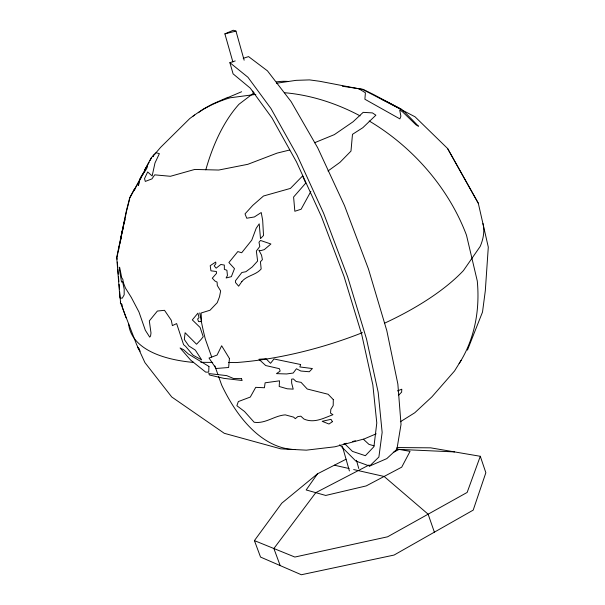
<?xml version="1.0" encoding="UTF-8"?>
<svg xmlns="http://www.w3.org/2000/svg" width="605" height="605" viewBox="0 0 605 605"><rect width="100%" height="100%" fill="white"/><g stroke="black" fill="none" stroke-linecap="round" stroke-linejoin="round"><path stroke-width="0.91" d="M124.6 221.506L124.917 219.842M118.504 250.22L118.852 248.504M119.193 246.787L120.047 242.484M119.404 245.638L116.954 257.435L117.105 259.295M119.782 243.823L126.566 211.137L129.75 198.591M124.872 219.418L121.794 232.91M120.66 301.456L120.327 302.961L121.968 304.323L122.482 307.574L126.037 317.784M120.909 237.175L121.9 233.129M120.282 241.584L121.197 237.962M122.097 232.32L123.201 228.062M153.156 156.703L153.602 155.137L156.12 152.732L159.387 153.647L154.986 162.957L152.15 175.964L147.658 171.956L144.535 178.611L145.298 181.424L151.938 178.891L154.698 174.845L170.429 176.289L194.719 169.445L218.738 170.043L247.831 164.31L277.128 153.103L289.682 150.002M143.544 173.438L139.959 179.299L138.447 185.538L138.84 182.196L133.72 190.847L135.255 188.624M396.956 447.549L430.639 447.836L480.294 456.283L467.151 492.432L387.586 536.801L294.862 557.046L254.418 540.605L281.786 503.186L317.474 473.836L346.03 459.24M467.468 350.091L482.518 312.036L485.316 290.695L488.295 247.112L478.29 203.227L447.579 148.482L415.06 116.81L362.917 89.555L319.712 81.274L309.526 79.898L296.026 80.352L276.493 83.248M143.907 172.675L145.359 169.634L144.814 169.71L151.114 158.026L153.602 155.137M134.144 189.463L129.75 197.608L126.324 211.069L116.704 257.427L119.926 297.947L122.263 298.189L124.176 294.809L124.184 289.099L122.565 281.484L121.522 282.043L119.117 267.334L119.646 267.334L121.734 277.763L122.83 279.351L123.352 282.686L125.485 288.116L131.27 297.357L138.953 311.961L145.329 330.254L149.715 337.121L150.569 335.987L150.993 333L149.322 320.915L157.376 311.046L164.507 310.312L171.298 320.287L172.38 325.626L176.637 323.584L183.595 344.691L185.69 346.438L193.063 355.211L201.677 359.907L195.347 350.121L188.851 345.954L184.321 339.488L185.115 332.742L196.565 344.245L201.117 339.397L203.227 336.705L200.089 327.441L192.314 319.894L197.926 313.148L199 317.663L197.638 318.964L198.546 321.61L201.601 321.565L201.094 313.012L210.026 310.229L217.24 302.681L219.517 296.768L220.643 290.945L217.316 285.552L217.082 282.081L214.919 281L212.287 278.187L216.499 273.399L216.371 271.494L210.933 270.821L210.2 265.678L215.728 262.041L215.849 263.757L214.185 265.822L216.144 268.174L220.848 264.461L224.334 265.073L224.349 269.376L226.89 270.246L227.45 275.464L226.119 277.982L231.36 276.659L234.483 268.643L228.902 262.54L237.818 251.574L241.682 252.754L251.748 240.17L256.217 228.206L259.22 223.842L260.49 238.612L263.515 235.496L262.676 220.296L261.224 212.529L254.342 216.968L246.742 218.224L245.017 213.883L252.769 205.375L263.5 196.005L290.423 188.412L302.568 175.987L305.759 183.088L293.599 197.026L294.839 211.266L301.116 209.232L310.857 191.437M129.977 197.699L149.095 162.291M149.98 160.643L151.318 158.17M461.101 360.376L454.559 370.941L431.962 396.804L414.765 412.769L400.381 421.745M317.474 473.836L306.175 489.959L325.724 495.45L366.214 485.913L401.72 467.158L410.046 451.36L396.472 448.91M342.362 86.235L362.992 89.321L373.61 94.531L401.047 109.097L404.813 112.175L418.471 126.233L415.983 124.804L402.257 111.57L399.693 110.095L400.896 116.175L399.882 118.882L364.891 99.243L365.405 92.762L358.319 88.428M153.057 156.15L160.597 147.37L189.766 118.542L194.606 115.003M398.612 395.171L401.622 392.138L401.796 389.212L397.394 390.928M339.647 444.788L355.823 461.033L369.617 466.069L378.889 457.025L382.148 432.416L378.178 392.282L366.494 338.891L347.701 277.007L323.645 213.331L297.047 155.114L270.942 108.499L247.959 77.281L229.885 62.663L235.224 60.931M144.814 169.71L147.59 165.793C146.629 171.109 141.457 174.043 139.967 179.307L140.882 178.573M254.092 92.762L238.967 104.272A184.26 94.962 87.5 0 0 205.813 169.816M198.311 112.727L203.363 109.051L212.287 104.158L227.851 97.314M327.993 171.003L339.95 162.367L350.983 151.099L352.481 134.34L362.826 127.708L375.887 115.192L372.423 112.901L363.166 112.356L353.055 121.786L334.331 134.635L314.509 142.757M369.095 464.973L315.787 492.659L273.876 548.516L280.183 565.577M393.28 452.419L399.118 449.386L454.612 451.912M369.617 466.069L386.799 458.613L396.918 449.22L401.032 424.347L397.863 384.069L386.822 330.701L368.453 268.991L344.51 205.639L317.716 147.832L291.134 101.648L267.455 70.853L248.564 56.598L243.225 58.33M232.895 62.005L224.886 33.872L233.265 30.25L235.973 31.105L244.14 60.205M376.189 433.815L364.218 438.927L334.966 446.785L306.357 450.158L280.803 448.849L224.289 433.309L171.744 396.986L144.928 362.607L136.526 344.343L120.902 303.786M227.949 97.534L241.637 91.741M343.61 443.994L346.325 443.246M352.67 441.499L355.385 440.758M224.886 33.872L235.973 31.105M255.832 94.38L230.082 97.806A183.481 141.457 42.8 0 0 193.078 116.122M193.502 362.274L191.672 362.259A184.404 72.449 -17 0 1 128.615 323.804M200.815 362.319L212.695 362.403M228.577 362.516L236.063 362.569A184.404 72.449 -17 0 0 362.463 332.644M334.376 465.2L349.07 468.527M353.66 469.563L384.115 476.46L428.128 514.189L434.375 532.166M374.034 445.825L368.914 444.342L363.408 439.238M382.731 99.817L386.845 101.821M387.669 102.222L401.047 109.097M344.532 443.556L352.465 451.398L365.382 455.709L373.943 446.649L376.786 422.971L372.839 384.856L361.722 334.512L344.026 276.402L321.459 216.673L296.518 161.966L271.978 117.93L250.273 88.141L233.084 73.848L229.885 62.663M139.536 349.214L137.6 347.24L140.231 351.187M478.29 203.227L447.579 148.482M254.418 540.605L260.536 557.069L301.358 574.75L394.052 555.065L473.193 510.121L485.853 472.724L480.294 456.283M211.705 357.071L205.375 339.261A184.26 94.962 87.5 0 1 199.771 312.883M214.851 365.904L217.951 374.631M218.571 376.378L221.68 385.113A184.26 94.962 87.5 0 0 295.346 449.553M342.422 446.452L349.395 470.924M252.822 91.121L253.586 93.851M356.458 460.307L358.757 468.489M117.325 262.078L117.688 266.714M117.914 269.505L118.278 274.141M118.504 276.924L118.867 281.567M119.094 284.35L119.457 288.993M119.684 291.776L120.569 302.916M276.372 81.925A184.26 94.962 87.5 0 1 288.041 81.448M482.971 223.57A184.404 72.449 -17 0 1 480.166 246.477L463.422 270.601A184.404 72.449 -17 0 1 384.727 323.108M284.516 92.716A183.481 141.457 42.8 0 1 360.119 115.88M369.186 120.992A183.481 141.457 42.8 0 1 466.5 235.247L477.277 280.992A183.481 141.457 42.8 0 1 459.127 363.582M333.31 399.625L333.189 405.577L330.806 409.426L330.542 413.17L332.962 414.69C323.645 418.131 314.192 423.56 303.944 419.038L300.844 416.195L297.841 416.58L295.3 418.668L293.591 417.117L285.288 414.871C274.299 415.627 265.655 423.908 254.176 422.267L244.503 411.476L236.865 405.713L238.34 401.561L250.304 397.054L255.726 387.344L264.438 387.752L265.096 382.806L279.54 380.825L279.185 386.482L287.201 388.796L293.206 389.136L291.655 383.071L291.633 379.161L293.327 378.934L296.193 381.505L301.04 382.345L307.242 389.015L328.107 394.256L333.31 399.625M208.944 366.433L208.71 372.158L205.715 372.128L190.688 360.141L180.093 347.988L183.64 349.75L188.48 354.091L208.944 366.433M229.431 358.5L228.637 367.5L216.076 368.483L209.02 358.039L217.059 355.075L221.657 345.773L229.431 358.5M300.632 364.52L299.838 366.955L312.399 368.543L309.291 371.757L300.874 371.031L296.427 368.763L293.198 373.043L286.558 373.958L276.485 373.64L280.168 371.077L279.381 368.687L265.693 365.533L258.925 359.279L266.011 358.757L270.533 363.318L273.997 358.977L300.632 364.52M241.902 281.484L238.65 286.18L235.511 282.543L235.504 280.712L241.856 272.5L245.857 271.728L252.209 266.987L257.609 261.035L256.361 251.022L259.817 246.462L258.985 242.272L260.498 240.45L270.904 243.996L264.279 249.638L260.642 250.659L258.887 250.205L261.526 255.144L262.411 259.636L260.437 261.768L261.163 268.96C256.028 275.101 247.112 275.358 241.902 281.484M332.402 421.685L328.991 424.022L322.178 421.322L330.988 419.325L332.402 421.685M241.478 378.647L233.575 378.526L226.686 375.614L208.695 373.557L209.572 375.017L223.948 378.375L242.121 380.492L241.478 378.647"/></g></svg>
